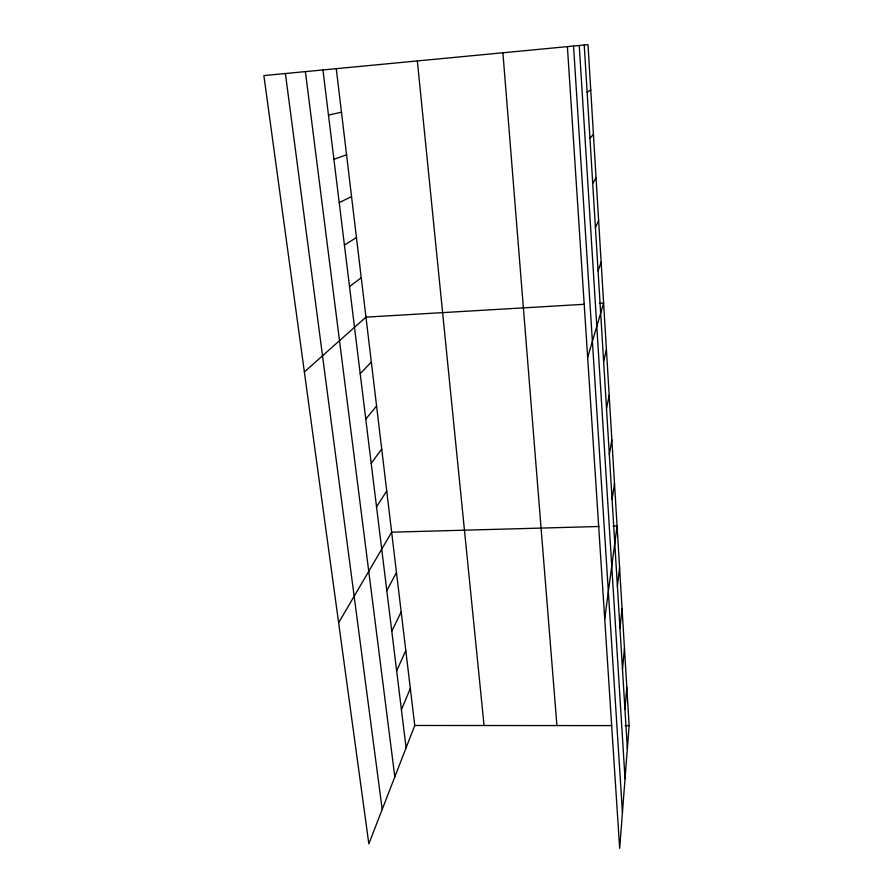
<?xml version="1.0" encoding="UTF-8"?>
<svg xmlns="http://www.w3.org/2000/svg" width="893" height="893" viewBox="0 0 893 893"><rect width="100%" height="100%" fill="white"/><g stroke="black" fill="none" stroke-linecap="round" stroke-linejoin="round"><path stroke-width="1.34" d="M336.27 68.683L414.754 725.473L368.842 843.863L263.87 75.581L588.007 44.65L629.13 725.618L619.675 848.35L567.39 46.603M624.944 709.399L626.819 687.376M622.488 669.259L624.464 648.329M619.965 628.225L622.053 608.434M617.398 586.255L619.586 567.669M604.717 618.949L617.074 526.01L612.978 526.122M612.073 499.421L614.507 483.426M609.327 454.492L611.872 439.869M606.503 408.503L609.182 395.342M603.623 361.408L606.425 349.777M587.661 357.39L603.612 303.151L599.437 303.397M598.076 270.825L601.145 262.241M401.415 709.768L410.322 688.403M396.648 670.9L405.802 650.562M595.419 227.57L598.623 220.504M391.781 631.195L401.18 611.928M386.803 590.63L396.47 572.48M338.637 622.767L391.659 532.183L599.337 526.49M592.718 183.4L596.055 177.897M376.522 506.766L386.736 491.027M371.209 463.422L381.713 448.978M365.773 419.085L376.578 406.002M589.949 138.27L593.421 134.408M360.203 373.732L371.321 362.067M304.357 371.934L365.951 317.138L584.145 304.301M349.52 286.597L361.252 277.745M344.419 245.039L356.452 237.583M587.125 92.146L590.742 90.003M339.217 202.622L351.552 196.616M333.904 159.322L346.562 154.835M328.49 115.108L341.461 112.194M414.754 725.473L611.66 725.607M625.1 725.607L629.13 725.618M285.403 73.527L382.193 809.426M305.384 71.619L394.818 776.888M322.942 69.944L406.092 747.832M417.344 60.936L484.062 725.518M502.904 52.776L556.931 725.562M573.552 46.023L622.432 812.518M579.256 45.476L625.033 778.752M584.234 45.007L627.355 748.68"/></g></svg>
